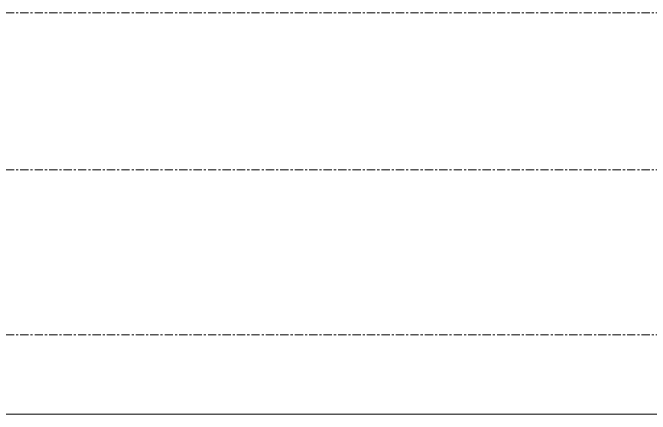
# Model space of a CAD drawing. Header units: inches. Extents: x 21035 to 27109, y -23277 to -20247.
# Drawn here: x 26301.75 to 26340.35, y -22374.36 to -22350.05 of the extents above; entities that cross this region are included whole.
import ezdxf

# ---------------------------------------------------------------- set-up
doc = ezdxf.new("R2010")
doc.units = ezdxf.units.IN
doc.header["$MEASUREMENT"] = 0
doc.linetypes.add('Grid Line 1_2_', pattern=[0.875, 0.5, -0.125, 0.125, -0.125])
doc.layers.add('G-ANNO-SYMB', color=111, linetype='Continuous', lineweight=9)
doc.layers.add('S-GRID', color=1, linetype='Continuous', lineweight=9)

msp = doc.modelspace()

# ---------------------------------------------------------------- linework, layer by layer
at = {"layer": 'G-ANNO-SYMB'}
msp.add_line((26413.159, -22374.357), (21954.652, -22374.357), dxfattribs=at)
at = {"layer": 'S-GRID', "linetype": 'Grid Line 1_2_'}
for p, q in [((26557.324, -22350.053), (21678.638, -22350.053)), ((26557.324, -22359.553), (21678.638, -22359.553)), ((26557.324, -22359.553), (21678.638, -22359.553)), ((26557.324, -22369.553), (21678.638, -22369.553))]:
    msp.add_line(p, q, dxfattribs=at)

doc.saveas('drawing.dxf')
